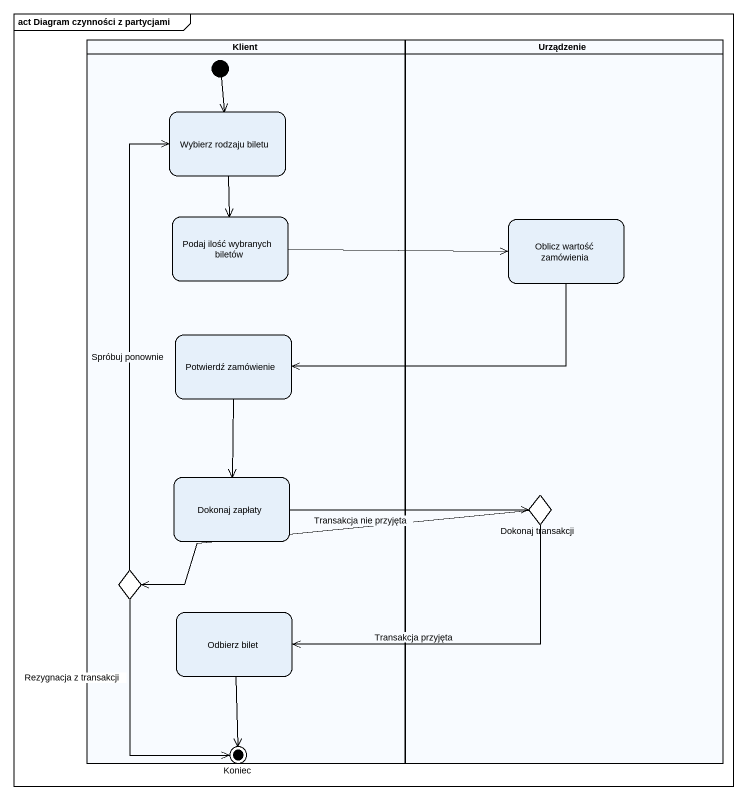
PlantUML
@startuml
mainframe act Diagram czynności z partycjami
hide empty description
state Klient <<partition>> {
  state "Wybierz rodzaju biletu" as Wybierz_rodzaju_biletu
  state "Podaj ilość wybranych biletów" as Podaj_ilość_wybranych
  state "Potwierdź zamówienie" as Potwierdź_zamówienie
  state "Dokonaj zapłaty" as Dokonaj_zapłaty
  state choice1 <<choice>>
  state "Odbierz bilet" as Odbierz_bilet
  state Koniec <<end>>
  [*] --> Wybierz_rodzaju_biletu
}
state Urządzenie <<partition>> {
  state "Oblicz wartość zamówienia" as Oblicz_wartość_zamówienia
  state "Dokonaj transakcji" as Dokonaj_transakcji <<choice>>
}
Wybierz_rodzaju_biletu --> Podaj_ilość_wybranych
Podaj_ilość_wybranych -right-> Oblicz_wartość_zamówienia
Oblicz_wartość_zamówienia -left-> Potwierdź_zamówienie
Potwierdź_zamówienie --> Dokonaj_zapłaty
Dokonaj_zapłaty -right-> Dokonaj_transakcji
Dokonaj_transakcji -left-> choice1 : Transakcja nie przyjęta
Dokonaj_transakcji -left-> Odbierz_bilet : Transakcja przyjęta
choice1 -up-> Wybierz_rodzaju_biletu : Spróbuj ponownie
choice1 --> Koniec : Rezygnacja z transakcji
Odbierz_bilet --> Koniec
@enduml
